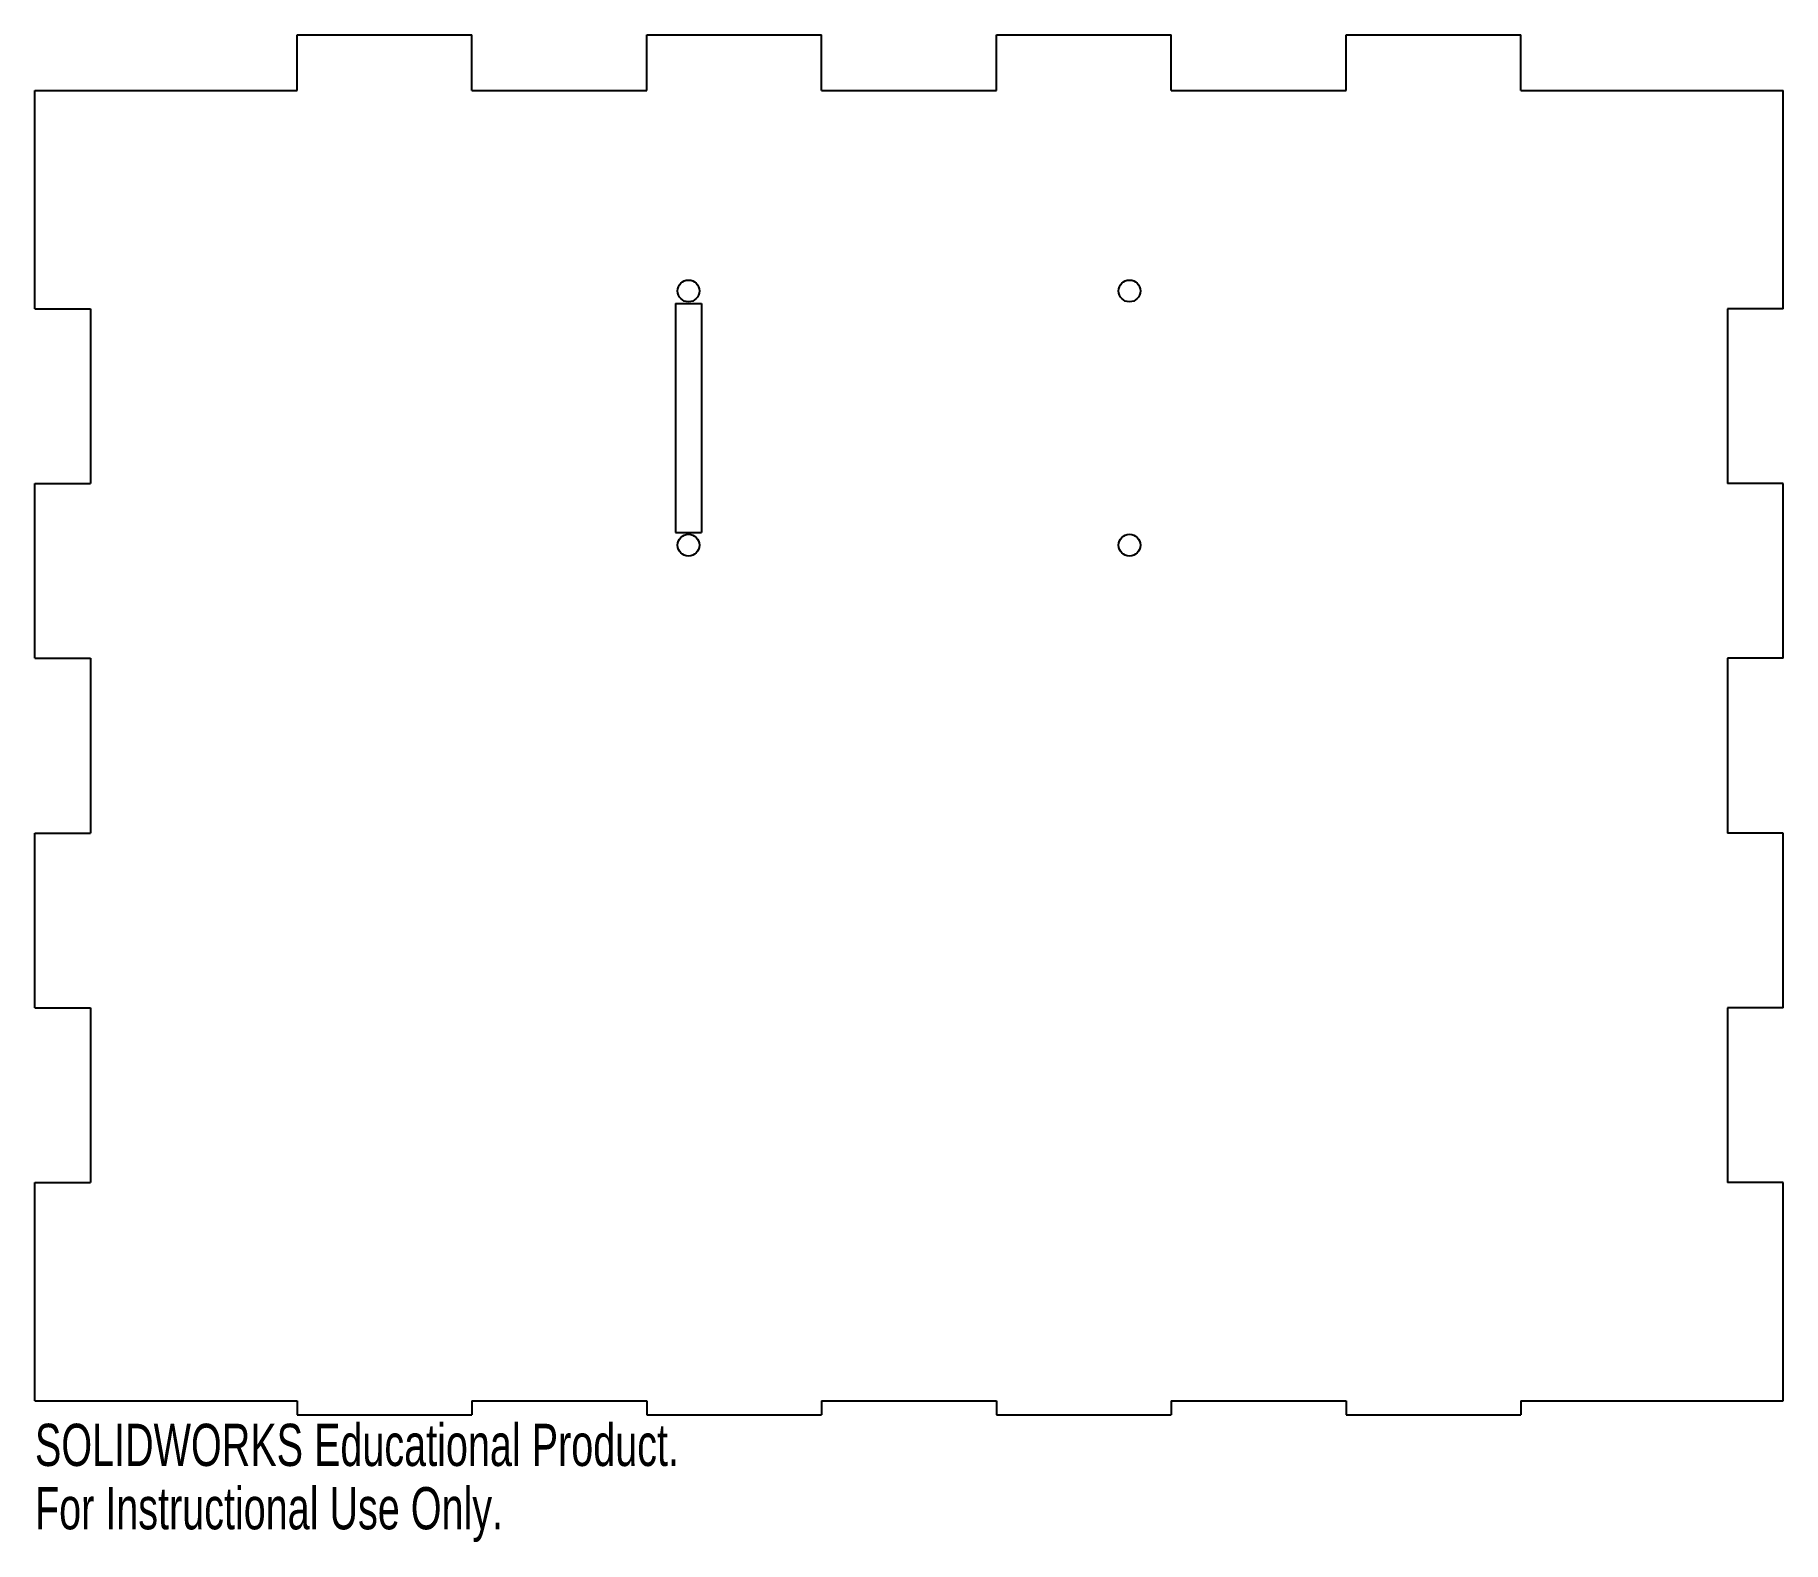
# Model space of a CAD drawing. Header units: millimetres. Extents: x 0 to 200, y -16 to 156.
import ezdxf

# ---------------------------------------------------------------- set-up
doc = ezdxf.new("R2010")
doc.units = ezdxf.units.MM
doc.styles.add('SLDTEXTSTYLE0', font='TXT', dxfattribs={"width": 0.7})

msp = doc.modelspace()

# ---------------------------------------------------------------- linework, layer by layer
at = {"color": 7, "linetype": 'Continuous', "lineweight": 25}
for p, q in [((30, 156.35), (50, 156.35)), ((30, 150), (30, 156.35)), ((50, 150), (50, 156.35)), ((70, 156.35), (90, 156.35)), ((70, 150), (70, 156.35)), ((90, 150), (90, 156.35)), ((110, 156.35), (130, 156.35)), ((110, 150), (110, 156.35)), ((130, 150), (130, 156.35)), ((150, 156.35), (170, 156.35)), ((150, 150), (150, 156.35)), ((170, 150), (170, 156.35)), ((0, 150), (30, 150)), ((0, 125), (0, 150)), ((50, 150), (70, 150)), ((90, 150), (110, 150)), ((130, 150), (150, 150)), ((170, 150), (200, 150)), ((200, 125), (200, 150)), ((0, 125), (6.35, 125)), ((6.35, 125), (6.35, 105)), ((73.27, 125.6), (76.27, 125.6)), ((73.27, 125.6), (73.27, 99.4)), ((76.27, 125.6), (76.27, 99.4)), ((200, 125), (193.65, 125)), ((193.65, 125), (193.65, 105)), ((0, 105), (6.35, 105)), ((0, 85), (0, 105)), ((200, 105), (193.65, 105)), ((200, 85), (200, 105)), ((73.27, 99.4), (76.27, 99.4)), ((0, 85), (6.35, 85)), ((6.35, 85), (6.35, 65)), ((193.65, 85), (193.65, 65)), ((200, 85), (193.65, 85)), ((0, 65), (6.35, 65)), ((0, 45), (0, 65)), ((200, 65), (193.65, 65)), ((200, 45), (200, 65)), ((0, 45), (6.35, 45)), ((6.35, 45), (6.35, 25)), ((193.65, 45), (193.65, 25)), ((200, 45), (193.65, 45)), ((0, 25), (6.35, 25)), ((0, 0), (0, 25)), ((200, 25), (193.65, 25)), ((200, 0), (200, 25)), ((0, 0), (30, 0)), ((30, 0), (30, -1.59)), ((50, 0), (50, -1.59)), ((50, 0), (70, 0)), ((70, 0), (70, -1.59)), ((90, 0), (90, -1.59)), ((90, 0), (110, 0)), ((110, 0), (110, -1.59)), ((130, 0), (130, -1.59)), ((130, 0), (150, 0)), ((150, 0), (150, -1.59)), ((170, 0), (170, -1.59)), ((170, 0), (200, 0)), ((30, -1.59), (50, -1.59)), ((70, -1.59), (90, -1.59)), ((110, -1.59), (130, -1.59)), ((150, -1.59), (170, -1.59))]:
    msp.add_line(p, q, dxfattribs=at)
for centre in [(74.77, 127.05), (125.23, 127.05), (74.77, 97.95), (125.23, 97.95)]:
    msp.add_circle(centre, 1.25, dxfattribs=at)

# ---------------------------------------------------------------- texts
at = {"color": 7, "linetype": 'Continuous', "char_height": 4.8336, "attachment_point": 1, "style": 'SLDTEXTSTYLE0'}
for s, insert in [('SOLIDWORKS Educational Product.', (0, -2.61)), ('For Instructional Use Only.', (0, -9.86))]:
    msp.add_mtext(s, dxfattribs=dict(at, insert=insert))

doc.saveas('drawing.dxf')
